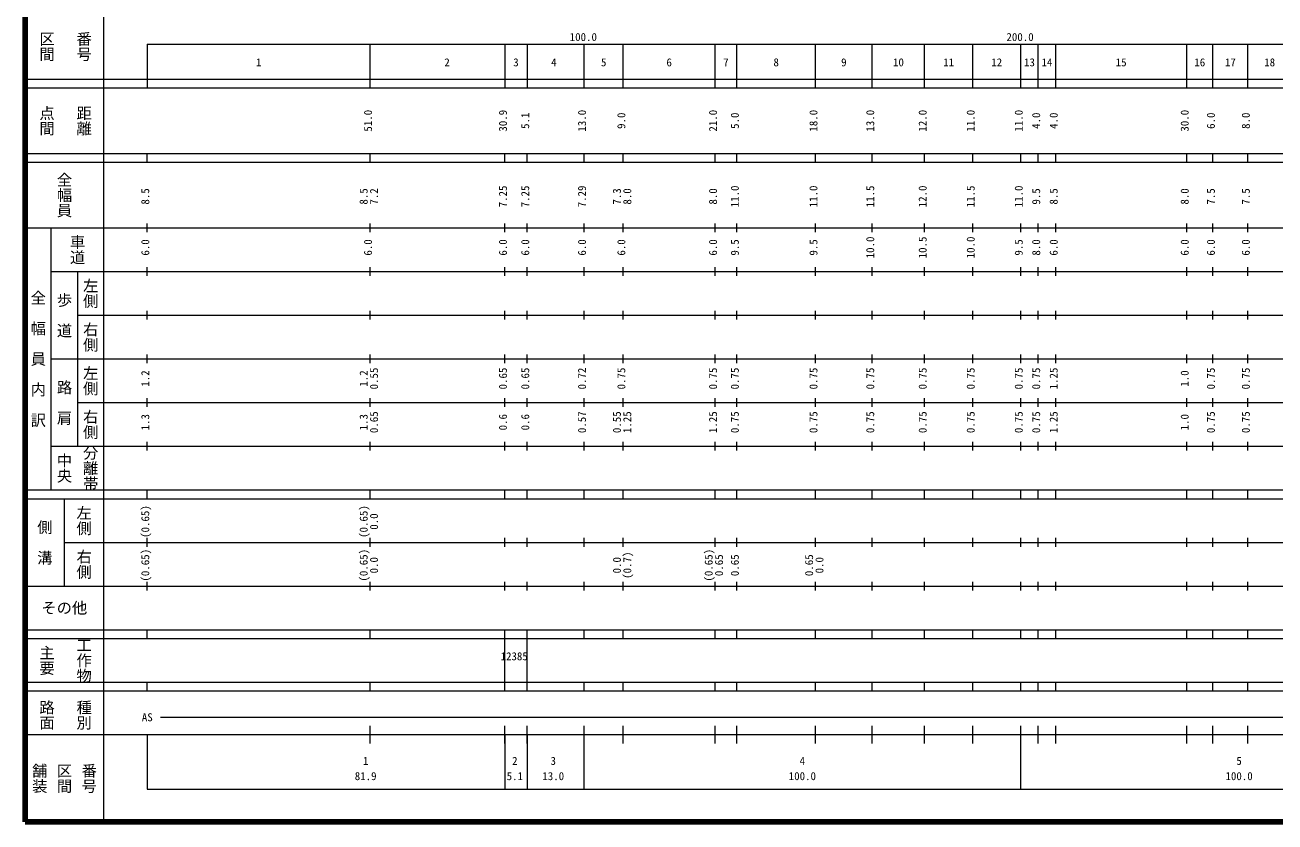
# Model space of a CAD drawing. Units: millimetres, scale not verified. Extents: x 40000 to 680000, y 20000 to 380000.
# Drawn here: x 40000 to 326222, y 20000 to 202409 of the extents above; entities that cross this region are included whole.
import ezdxf
from ezdxf.enums import TextEntityAlignment as Align

# ---------------------------------------------------------------- set-up
doc = ezdxf.new("R2010")
doc.units = ezdxf.units.MM
doc.header["$LTSCALE"] = 1000
doc.layers.add('M-TTL', color=2, linetype='Continuous', lineweight=140)
doc.layers.add('M-TTL-BAND', color=7, linetype='Continuous', lineweight=13)
doc.styles.add('@ＭＳ ゴシック', font='')
doc.styles.add('ＭＳ ゴシック', font='')
doc.styles.get('@ＭＳ ゴシック').set_extended_font_data('@MS Gothic')
doc.styles.get('ＭＳ ゴシック').set_extended_font_data('MS Gothic')

msp = doc.modelspace()

# ---------------------------------------------------------------- linework, layer by layer
at = {"layer": 'M-TTL'}
for p, q in [((40000, 380000), (40000, 20000)), ((40000, 20000), (680000, 20000))]:
    msp.add_line(p, q, dxfattribs=at)
at = {"layer": 'M-TTL-BAND'}
for p, q in [((58000, 370000), (58000, 20000)), ((68000, 198000), (68000, 188000)), ((68000, 198000), (579000, 198000)), ((119000, 188000), (119000, 198000)), ((149900, 198000), (149900, 188000)), ((155000, 198000), (155000, 188000)), ((168000, 188000), (168000, 198000)), ((177000, 188000), (177000, 198000)), ((198000, 188000), (198000, 198000)), ((203000, 188000), (203000, 198000)), ((221000, 188000), (221000, 198000)), ((234000, 188000), (234000, 198000)), ((246000, 188000), (246000, 198000)), ((257000, 188000), (257000, 198000)), ((268000, 188000), (268000, 198000)), ((272000, 188000), (272000, 198000)), ((276000, 188000), (276000, 198000)), ((306000, 188000), (306000, 198000)), ((312000, 188000), (312000, 198000)), ((320000, 188000), (320000, 198000)), ((40000, 190000), (579000, 190000)), ((40000, 188000), (579000, 188000)), ((40000, 173000), (579000, 173000)), ((68000, 171000), (68000, 173000)), ((119000, 171000), (119000, 173000)), ((149900, 171000), (149900, 173000)), ((155000, 171000), (155000, 173000)), ((168000, 171000), (168000, 173000)), ((177000, 171000), (177000, 173000)), ((198000, 171000), (198000, 173000)), ((203000, 171000), (203000, 173000)), ((221000, 171000), (221000, 173000)), ((234000, 171000), (234000, 173000)), ((246000, 171000), (246000, 173000)), ((257000, 171000), (257000, 173000)), ((268000, 171000), (268000, 173000)), ((272000, 171000), (272000, 173000)), ((276000, 171000), (276000, 173000)), ((306000, 171000), (306000, 173000)), ((312000, 171000), (312000, 173000)), ((320000, 171000), (320000, 173000)), ((40000, 171000), (579000, 171000)), ((40000, 156000), (579000, 156000)), ((46000, 96000), (46000, 156000)), ((68000, 155000), (68000, 157000)), ((119000, 155000), (119000, 157000)), ((149900, 155000), (149900, 157000)), ((155000, 155000), (155000, 157000)), ((168000, 155000), (168000, 157000)), ((177000, 155000), (177000, 157000)), ((198000, 155000), (198000, 157000)), ((203000, 155000), (203000, 157000)), ((221000, 155000), (221000, 157000)), ((234000, 155000), (234000, 157000)), ((246000, 155000), (246000, 157000)), ((257000, 155000), (257000, 157000)), ((268000, 155000), (268000, 157000)), ((272000, 155000), (272000, 157000)), ((276000, 155000), (276000, 157000)), ((306000, 155000), (306000, 157000)), ((312000, 155000), (312000, 157000)), ((320000, 155000), (320000, 157000)), ((46000, 146000), (579000, 146000)), ((52000, 146000), (52000, 106000)), ((68000, 145000), (68000, 147000)), ((119000, 145000), (119000, 147000)), ((149900, 145000), (149900, 147000)), ((155000, 145000), (155000, 147000)), ((168000, 145000), (168000, 147000)), ((177000, 145000), (177000, 147000)), ((198000, 145000), (198000, 147000)), ((203000, 145000), (203000, 147000)), ((221000, 145000), (221000, 147000)), ((234000, 145000), (234000, 147000)), ((246000, 145000), (246000, 147000)), ((257000, 145000), (257000, 147000)), ((268000, 145000), (268000, 147000)), ((272000, 145000), (272000, 147000)), ((276000, 145000), (276000, 147000)), ((306000, 145000), (306000, 147000)), ((312000, 145000), (312000, 147000)), ((320000, 145000), (320000, 147000)), ((52000, 136000), (579000, 136000)), ((68000, 135000), (68000, 137000)), ((119000, 135000), (119000, 137000)), ((149900, 135000), (149900, 137000)), ((155000, 135000), (155000, 137000)), ((168000, 135000), (168000, 137000)), ((177000, 135000), (177000, 137000)), ((198000, 135000), (198000, 137000)), ((203000, 135000), (203000, 137000)), ((221000, 135000), (221000, 137000)), ((234000, 135000), (234000, 137000)), ((246000, 135000), (246000, 137000)), ((257000, 135000), (257000, 137000)), ((268000, 135000), (268000, 137000)), ((272000, 135000), (272000, 137000)), ((276000, 135000), (276000, 137000)), ((306000, 135000), (306000, 137000)), ((312000, 135000), (312000, 137000)), ((320000, 135000), (320000, 137000)), ((46000, 126000), (579000, 126000)), ((68000, 125000), (68000, 127000)), ((119000, 125000), (119000, 127000)), ((149900, 125000), (149900, 127000)), ((155000, 125000), (155000, 127000)), ((168000, 125000), (168000, 127000)), ((177000, 125000), (177000, 127000)), ((198000, 125000), (198000, 127000)), ((203000, 125000), (203000, 127000)), ((221000, 125000), (221000, 127000)), ((234000, 125000), (234000, 127000)), ((246000, 125000), (246000, 127000)), ((257000, 125000), (257000, 127000)), ((268000, 125000), (268000, 127000)), ((272000, 125000), (272000, 127000)), ((276000, 125000), (276000, 127000)), ((306000, 125000), (306000, 127000)), ((312000, 125000), (312000, 127000)), ((320000, 125000), (320000, 127000)), ((52000, 116000), (579000, 116000)), ((68000, 115000), (68000, 117000)), ((119000, 115000), (119000, 117000)), ((149900, 115000), (149900, 117000)), ((155000, 115000), (155000, 117000)), ((168000, 115000), (168000, 117000)), ((177000, 115000), (177000, 117000)), ((198000, 115000), (198000, 117000)), ((203000, 115000), (203000, 117000)), ((221000, 115000), (221000, 117000)), ((234000, 115000), (234000, 117000)), ((246000, 115000), (246000, 117000)), ((257000, 115000), (257000, 117000)), ((268000, 115000), (268000, 117000)), ((272000, 115000), (272000, 117000)), ((276000, 115000), (276000, 117000)), ((306000, 115000), (306000, 117000)), ((312000, 115000), (312000, 117000)), ((320000, 115000), (320000, 117000)), ((46000, 106000), (579000, 106000)), ((68000, 105000), (68000, 107000)), ((119000, 105000), (119000, 107000)), ((149900, 105000), (149900, 107000)), ((155000, 105000), (155000, 107000)), ((168000, 105000), (168000, 107000)), ((177000, 105000), (177000, 107000)), ((198000, 105000), (198000, 107000)), ((203000, 105000), (203000, 107000)), ((221000, 105000), (221000, 107000)), ((234000, 105000), (234000, 107000)), ((246000, 105000), (246000, 107000)), ((257000, 105000), (257000, 107000)), ((268000, 105000), (268000, 107000)), ((272000, 105000), (272000, 107000)), ((276000, 105000), (276000, 107000)), ((306000, 105000), (306000, 107000)), ((312000, 105000), (312000, 107000)), ((320000, 105000), (320000, 107000)), ((40000, 96000), (579000, 96000)), ((68000, 94000), (68000, 96000)), ((119000, 94000), (119000, 96000)), ((149900, 94000), (149900, 96000)), ((155000, 94000), (155000, 96000)), ((168000, 94000), (168000, 96000)), ((177000, 94000), (177000, 96000)), ((198000, 94000), (198000, 96000)), ((203000, 94000), (203000, 96000)), ((221000, 94000), (221000, 96000)), ((234000, 94000), (234000, 96000)), ((246000, 94000), (246000, 96000)), ((257000, 94000), (257000, 96000)), ((268000, 94000), (268000, 96000)), ((272000, 94000), (272000, 96000)), ((276000, 94000), (276000, 96000)), ((306000, 94000), (306000, 96000)), ((312000, 94000), (312000, 96000)), ((320000, 94000), (320000, 96000)), ((40000, 94000), (579000, 94000)), ((49000, 94000), (49000, 74000)), ((49000, 84000), (579000, 84000)), ((68000, 83000), (68000, 85000)), ((119000, 83000), (119000, 85000)), ((149900, 83000), (149900, 85000)), ((155000, 83000), (155000, 85000)), ((168000, 83000), (168000, 85000)), ((177000, 83000), (177000, 85000)), ((198000, 83000), (198000, 85000)), ((203000, 83000), (203000, 85000)), ((221000, 83000), (221000, 85000)), ((234000, 83000), (234000, 85000)), ((246000, 83000), (246000, 85000)), ((257000, 83000), (257000, 85000)), ((268000, 83000), (268000, 85000)), ((272000, 83000), (272000, 85000)), ((276000, 83000), (276000, 85000)), ((306000, 83000), (306000, 85000)), ((312000, 83000), (312000, 85000)), ((320000, 83000), (320000, 85000)), ((68000, 73000), (68000, 75000)), ((119000, 73000), (119000, 75000)), ((149900, 73000), (149900, 75000)), ((155000, 73000), (155000, 75000)), ((168000, 73000), (168000, 75000)), ((177000, 73000), (177000, 75000)), ((198000, 73000), (198000, 75000)), ((203000, 73000), (203000, 75000)), ((221000, 73000), (221000, 75000)), ((234000, 73000), (234000, 75000)), ((246000, 73000), (246000, 75000)), ((257000, 73000), (257000, 75000)), ((268000, 73000), (268000, 75000)), ((272000, 73000), (272000, 75000)), ((276000, 73000), (276000, 75000)), ((306000, 73000), (306000, 75000)), ((312000, 73000), (312000, 75000)), ((320000, 73000), (320000, 75000)), ((40000, 74000), (579000, 74000)), ((40000, 64000), (579000, 64000)), ((68000, 62000), (68000, 64000)), ((119000, 62000), (119000, 64000)), ((149900, 52000), (149900, 64000)), ((155000, 52000), (155000, 64000)), ((168000, 62000), (168000, 64000)), ((177000, 62000), (177000, 64000)), ((198000, 62000), (198000, 64000)), ((203000, 62000), (203000, 64000)), ((221000, 62000), (221000, 64000)), ((234000, 62000), (234000, 64000)), ((246000, 62000), (246000, 64000)), ((257000, 62000), (257000, 64000)), ((268000, 62000), (268000, 64000)), ((272000, 62000), (272000, 64000)), ((276000, 62000), (276000, 64000)), ((306000, 62000), (306000, 64000)), ((312000, 62000), (312000, 64000)), ((320000, 62000), (320000, 64000)), ((40000, 62000), (579000, 62000)), ((40000, 52000), (579000, 52000)), ((68000, 50000), (68000, 52000)), ((119000, 50000), (119000, 52000)), ((149900, 50000), (149900, 52000)), ((155000, 50000), (155000, 52000)), ((168000, 50000), (168000, 52000)), ((177000, 50000), (177000, 52000)), ((198000, 50000), (198000, 52000)), ((203000, 50000), (203000, 52000)), ((221000, 50000), (221000, 52000)), ((234000, 50000), (234000, 52000)), ((246000, 50000), (246000, 52000)), ((257000, 50000), (257000, 52000)), ((268000, 50000), (268000, 52000)), ((272000, 50000), (272000, 52000)), ((276000, 50000), (276000, 52000)), ((306000, 50000), (306000, 52000)), ((312000, 50000), (312000, 52000)), ((320000, 50000), (320000, 52000)), ((40000, 50000), (579000, 50000)), ((71000, 44000), (565000, 44000)), ((119000, 38000), (119000, 42000)), ((149900, 38000), (149900, 42000)), ((155000, 38000), (155000, 42000)), ((168000, 27500), (168000, 42000)), ((177000, 38000), (177000, 42000)), ((198000, 38000), (198000, 42000)), ((203000, 38000), (203000, 42000)), ((221000, 38000), (221000, 42000)), ((234000, 38000), (234000, 42000)), ((246000, 38000), (246000, 42000)), ((257000, 38000), (257000, 42000)), ((268000, 27500), (268000, 42000)), ((272000, 38000), (272000, 42000)), ((276000, 38000), (276000, 42000)), ((306000, 38000), (306000, 42000)), ((312000, 38000), (312000, 42000)), ((320000, 38000), (320000, 42000)), ((40000, 40000), (579000, 40000)), ((68000, 40000), (68000, 27500)), ((149900, 40000), (149900, 27500)), ((155000, 40000), (155000, 27500)), ((68000, 27500), (579000, 27500))]:
    msp.add_line(p, q, dxfattribs=at)

# ---------------------------------------------------------------- texts
at = {"layer": 'M-TTL-BAND', "style": '@ＭＳ ゴシック'}
for s, p in [('区間', (45000, 197500)), ('番号', (53500, 197500)), ('点間', (45000, 180500)), ('距離', (53500, 180500)), ('全幅員', (49000, 163500)), ('車道', (52000, 151000)), ('左側', (55000, 141000)), ('全\u3000幅\u3000員\u3000内\u3000訳', (43000, 126000)), ('歩\u3000道', (49000, 136000)), ('右側', (55000, 131000)), ('左側', (55000, 121000)), ('路\u3000肩', (49000, 116000)), ('右側', (55000, 111000)), ('分離帯', (55000, 101000)), ('中央', (49000, 101000)), ('左側', (53500, 89000)), ('側\u3000溝', (44500, 84000)), ('右側', (53500, 79000)), ('主要', (45000, 57000)), ('工作物', (53500, 57000)), ('路面', (45000, 44500)), ('種別', (53500, 44500)), ('舗装', (43333, 30000)), ('区間', (49000, 30000)), ('番号', (54667, 30000))]:
    msp.add_text(s, height=2566, rotation=270, dxfattribs=at).set_placement(p, align=Align.MIDDLE_CENTER)
at = {"layer": 'M-TTL-BAND', "style": 'ＭＳ ゴシック'}
for s, p in [('100.0', (167844, 198195)), ('200.0', (267844, 198195)), ('1', (93500, 192405)), ('2', (136643, 192405)), ('3', (152427, 192405)), ('4', (161096, 192405)), ('5', (172500, 192405)), ('6', (187500, 192405)), ('7', (200500, 192405)), ('8', (212000, 192405)), ('9', (227500, 192405)), ('10', (240000, 192405)), ('11', (251500, 192405)), ('12', (262500, 192405)), ('13', (270000, 192405)), ('14', (274000, 192405)), ('15', (291000, 192405)), ('16', (309000, 192405)), ('17', (316000, 192405)), ('18', (325000, 192405)), ('12385', (152015, 56462)), ('AS', (68000, 42500)), ('1', (118000, 32523)), ('2', (152157, 32523)), ('3', (160955, 32523)), ('4', (218000, 32523)), ('5', (318000, 32523)), ('81.9', (118000, 29033)), ('5.1', (152157, 29033)), ('13.0', (160955, 29033)), ('100.0', (218000, 29033)), ('100.0', (318000, 29033))]:
    msp.add_text(s, height=1833, dxfattribs=at).set_placement(p, align=Align.BOTTOM_CENTER)
for s, p in [('51.0', (120000, 180500)), ('30.9', (150900, 180500)), ('5.1', (156000, 180500)), ('13.0', (169000, 180500)), ('9.0', (178000, 180500)), ('21.0', (199000, 180500)), ('5.0', (204000, 180500)), ('18.0', (222000, 180500)), ('13.0', (235000, 180500)), ('12.0', (247000, 180500)), ('11.0', (258000, 180500)), ('11.0', (269000, 180500)), ('4.0', (273000, 180500)), ('4.0', (277000, 180500)), ('30.0', (307000, 180500)), ('6.0', (313000, 180500)), ('8.0', (321000, 180500)), ('8.5', (69000, 163174)), ('8.5', (119000, 163174)), ('7.2', (121370, 163174)), ('7.25', (150900, 163174)), ('7.25', (156000, 163174)), ('7.29', (169000, 163174)), ('7.3', (177000, 163174)), ('8.0', (179370, 163174)), ('8.0', (199000, 163174)), ('11.0', (204000, 163174)), ('11.0', (222000, 163174)), ('11.5', (235000, 163174)), ('12.0', (247000, 163174)), ('11.5', (258000, 163174)), ('11.0', (269000, 163174)), ('9.5', (273000, 163174)), ('8.5', (277000, 163174)), ('8.0', (307000, 163174)), ('7.5', (313000, 163174)), ('7.5', (321000, 163174)), ('6.0', (69000, 151500)), ('6.0', (120000, 151500)), ('6.0', (150900, 151500)), ('6.0', (156000, 151500)), ('6.0', (169000, 151500)), ('6.0', (178000, 151500)), ('6.0', (199000, 151500)), ('9.5', (204000, 151500)), ('9.5', (222000, 151500)), ('10.0', (235000, 151500)), ('10.5', (247000, 151500)), ('10.0', (258000, 151500)), ('9.5', (269000, 151500)), ('8.0', (273000, 151500)), ('6.0', (277000, 151500)), ('6.0', (307000, 151500)), ('6.0', (313000, 151500)), ('6.0', (321000, 151500)), ('1.2', (69000, 121500)), ('1.2', (119000, 121500)), ('0.55', (121370, 121500)), ('0.65', (150900, 121500)), ('0.65', (156000, 121500)), ('0.72', (169000, 121500)), ('0.75', (178000, 121500)), ('0.75', (199000, 121500)), ('0.75', (204000, 121500)), ('0.75', (222000, 121500)), ('0.75', (235000, 121500)), ('0.75', (247000, 121500)), ('0.75', (258000, 121500)), ('0.75', (269000, 121500)), ('0.75', (273000, 121500)), ('1.25', (277000, 121500)), ('1.0', (307000, 121500)), ('0.75', (313000, 121500)), ('0.75', (321000, 121500)), ('1.3', (69000, 111500)), ('1.3', (119000, 111500)), ('0.65', (121370, 111500)), ('0.6', (150900, 111500)), ('0.6', (156000, 111500)), ('0.57', (169000, 111500)), ('0.55', (177000, 111500)), ('1.25', (179370, 111500)), ('1.25', (199000, 111500)), ('0.75', (204000, 111500)), ('0.75', (222000, 111500)), ('0.75', (235000, 111500)), ('0.75', (247000, 111500)), ('0.75', (258000, 111500)), ('0.75', (269000, 111500)), ('0.75', (273000, 111500)), ('1.25', (277000, 111500)), ('1.0', (307000, 111500)), ('0.75', (313000, 111500)), ('0.75', (321000, 111500)), ('(0.65)', (69000, 88764)), ('(0.65)', (119000, 88764)), ('0.0', (121370, 88764)), ('(0.65)', (69000, 78764)), ('(0.65)', (119000, 78764)), ('0.0', (121370, 78764)), ('0.0', (177000, 78764)), ('(0.7)', (179370, 78764)), ('(0.65)', (198000, 78764)), ('0.65', (200370, 78764)), ('0.65', (204000, 78764)), ('0.65', (221000, 78764)), ('0.0', (223370, 78764))]:
    msp.add_text(s, height=1833, rotation=90, dxfattribs=at).set_placement(p, align=Align.BOTTOM_CENTER)
msp.add_text('その他', height=2566, dxfattribs=at).set_placement((49000, 69000), align=Align.MIDDLE_CENTER)

doc.saveas('drawing.dxf')
